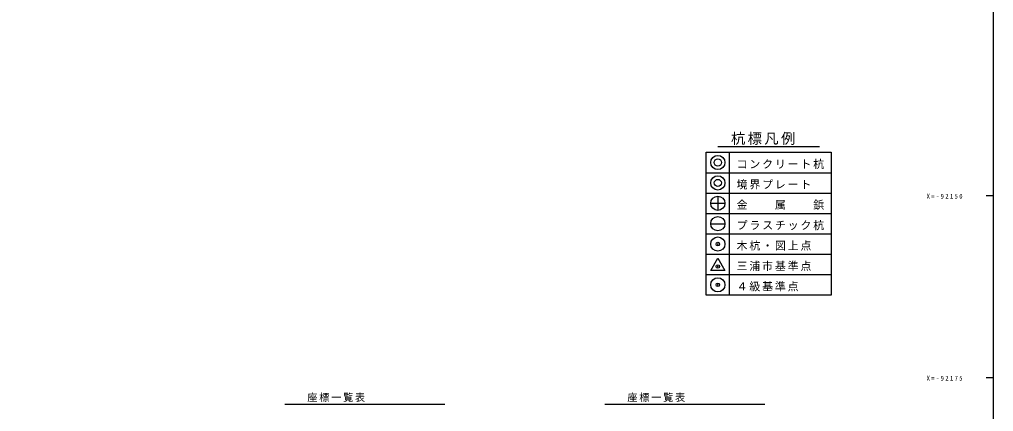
# Model space of a CAD drawing. Units: millimetres, scale not verified. Extents: x -200250 to 200250, y -256909 to 253091.
# Drawn here: x 66342 to 200250, y -10938 to 42911 of the extents above; entities that cross this region are included whole.
import ezdxf

# ---------------------------------------------------------------- set-up
doc = ezdxf.new("R2010")
doc.units = ezdxf.units.MM
doc.header["$LTSCALE"] = 1000
doc.header["$PDMODE"] = 32
doc.header["$PDSIZE"] = 500
doc.layers.add('0-0_0', color=7, linetype='Continuous')
doc.styles.add('ＭＳ ゴシック', font='')
doc.styles.get('ＭＳ ゴシック').set_extended_font_data('MS Gothic')

msp = doc.modelspace()

# ---------------------------------------------------------------- linework, layer by layer
at = {"layer": '0-0_0'}
for p, q in [((162349, 25464), (176349, 25464)), ((163949, 5064), (163949, 24664)), ((160749, 21864), (177949, 21864)), ((160749, 19064), (177949, 19064)), ((199250, 18748), (200250, 18748)), ((161369, 17664), (163329, 17664)), ((162349, 18644), (162349, 16684)), ((160749, 16264), (177949, 16264)), ((161369, 14864), (163329, 14864)), ((160749, 13464), (177949, 13464)), ((160749, 10664), (177949, 10664)), ((160749, 7864), (177949, 7864)), ((199250, -6252), (200250, -6252)), ((102814, -9938), (124814, -9938)), ((146814, -9938), (168814, -9938))]:
    msp.add_line(p, q, dxfattribs=at)
for points in [[(-200250, -256909), (200250, -256909), (200250, 253091), (-200250, 253091)], [(160749, 5064), (160749, 24664), (177949, 24664), (177949, 5064)], [(161369, 8415), (162349, 10113), (163329, 8415)]]:
    msp.add_lwpolyline(points, close=True, dxfattribs=at)
for centre, radius in [((162349, 23264), 980), ((162345, 23277), 500), ((162349, 20464), 980), ((162349, 20464), 483), ((162349, 17664), 980), ((162349, 14864), 980), ((162349, 12064), 980), ((162349, 6464), 980)]:
    msp.add_circle(centre, radius, dxfattribs=at)
for p in [(162349, 12064), (162349, 8981), (162349, 6464)]:
    msp.add_point(p, dxfattribs=at)

# ---------------------------------------------------------------- texts
at = {"layer": '0-0_0', "attachment_point": 7, "style": 'ＭＳ ゴシック'}
for s, insert, char_height in [('\\T1.17;杭標凡例', (164159, 25684), 1437), ('\\T1.17;コンクリート杭', (164930, 22361), 1100), ('\\T1.17;境界プレート', (164927, 19561), 1100), ('\\T1.4;\\W0.85;X=-92150', (191050, 18298), 659.8), ('\\T1.17;金\u3000\u3000属\u3000\u3000鋲', (164930, 16761), 1100), ('\\T1.17;プラスチック杭', (164930, 13961), 1100), ('\\T1.17;木杭・図上点', (164927, 11161), 1100), ('\\T1.17;三浦市基準点', (164927, 8361), 1100), ('\\T1.17;４級基準点', (164928, 5561), 1100), ('\\T1.4;\\W0.85;X=-92175', (191050, -6702), 659.8), ('\\T1.17;座標一覧表', (105913, -9638), 1026), ('\\T1.17;座標一覧表', (149913, -9638), 1026)]:
    msp.add_mtext(s, dxfattribs=dict(at, insert=insert, char_height=char_height))

doc.saveas('drawing.dxf')
